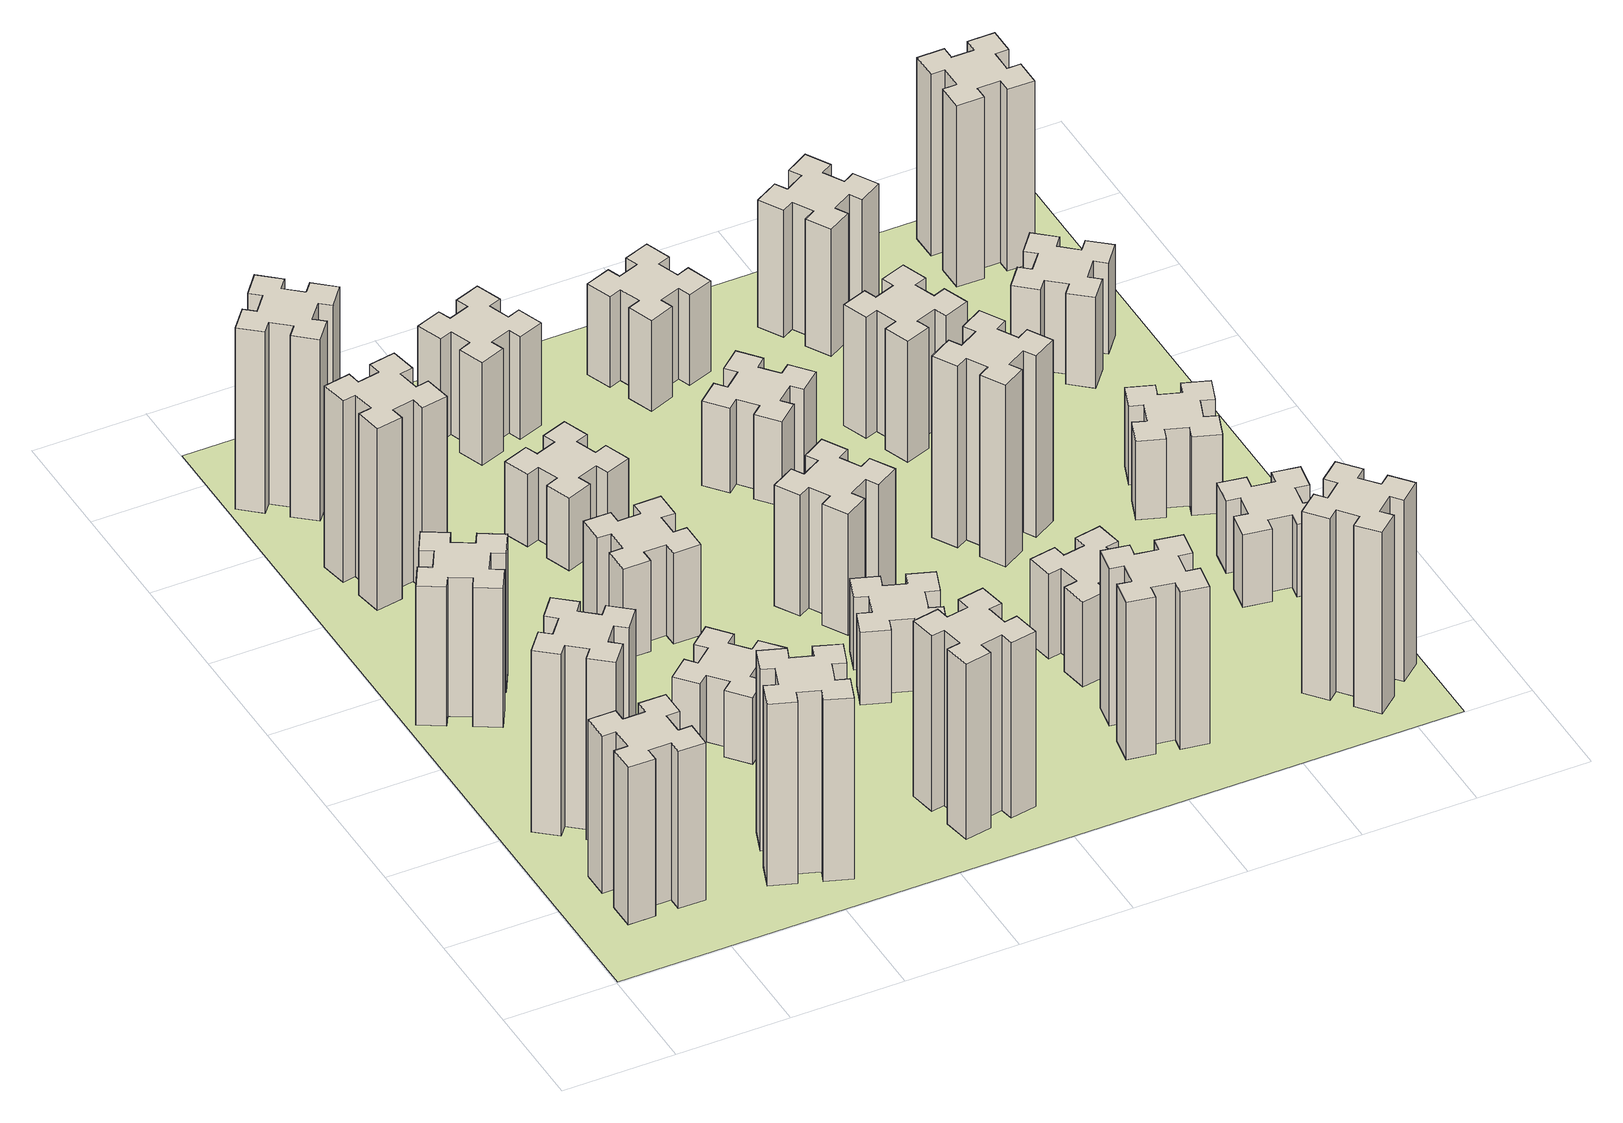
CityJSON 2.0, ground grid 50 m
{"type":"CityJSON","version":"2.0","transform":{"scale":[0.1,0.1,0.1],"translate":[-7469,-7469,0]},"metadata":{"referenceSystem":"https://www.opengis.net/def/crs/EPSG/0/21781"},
"CityObjects":{
"building1":{"type":"Building","attributes":{"class":"1000","function":"1000","usage":"1000","yearOfConstruction":2016,"roofType":"1000","measuredHeight":78,"storeysAboveGround":30,"storeysBelowGround":0},"geometry":[{"type":"Solid","lod":"1","boundaries":[[[[0,1,2,3,4,5,6,7,8,9,10,11,12,13,14,15,16,17,18,19]],[[17,16,20,21]],[[16,15,22,20]],[[15,14,23,22]],[[14,13,24,23]],[[13,12,25,24]],[[12,11,26,25]],[[11,10,27,26]],[[10,9,28,27]],[[9,8,29,28]],[[8,7,30,29]],[[7,6,31,30]],[[6,5,32,31]],[[5,4,33,32]],[[4,3,34,33]],[[3,2,35,34]],[[2,1,36,35]],[[1,0,37,36]],[[0,19,38,37]],[[19,18,39,38]],[[18,17,21,39]],[[24,25,26,27,28,29,30,31,32,33,34,35,36,37,38,39,21,20,22,23]]]]}]},
"building2":{"type":"Building","attributes":{"class":"1000","function":"1000","usage":"1000","yearOfConstruction":2016,"roofType":"1000","measuredHeight":90,"storeysAboveGround":30,"storeysBelowGround":0},"geometry":[{"type":"Solid","lod":"1","boundaries":[[[[40,41,42,43,44,45,46,47,48,49,50,51,52,53,54,55,56,57,58,59]],[[57,56,60,61]],[[56,55,62,60]],[[55,54,63,62]],[[54,53,64,63]],[[53,52,65,64]],[[52,51,66,65]],[[51,50,67,66]],[[50,49,68,67]],[[49,48,69,68]],[[48,47,70,69]],[[47,46,71,70]],[[46,45,72,71]],[[45,44,73,72]],[[44,43,74,73]],[[43,42,75,74]],[[42,41,76,75]],[[41,40,77,76]],[[40,59,78,77]],[[59,58,79,78]],[[58,57,61,79]],[[64,65,66,67,68,69,70,71,72,73,74,75,76,77,78,79,61,60,62,63]]]]}]},
"building3":{"type":"Building","attributes":{"class":"1000","function":"1000","usage":"1000","yearOfConstruction":2016,"roofType":"1000","measuredHeight":69,"storeysAboveGround":30,"storeysBelowGround":0},"geometry":[{"type":"Solid","lod":"1","boundaries":[[[[80,81,82,83,84,85,86,87,88,89,90,91,92,93,94,95,96,97,98,99]],[[97,96,100,101]],[[96,95,102,100]],[[95,94,103,102]],[[94,93,104,103]],[[93,92,105,104]],[[92,91,106,105]],[[91,90,107,106]],[[90,89,108,107]],[[89,88,109,108]],[[88,87,110,109]],[[87,86,111,110]],[[86,85,112,111]],[[85,84,113,112]],[[84,83,114,113]],[[83,82,115,114]],[[82,81,116,115]],[[81,80,117,116]],[[80,99,118,117]],[[99,98,119,118]],[[98,97,101,119]],[[104,105,106,107,108,109,110,111,112,113,114,115,116,117,118,119,101,100,102,103]]]]}]},
"building4":{"type":"Building","attributes":{"class":"1000","function":"1000","usage":"1000","yearOfConstruction":2016,"roofType":"1000","measuredHeight":90,"storeysAboveGround":30,"storeysBelowGround":0},"geometry":[{"type":"Solid","lod":"1","boundaries":[[[[120,121,122,123,124,125,126,127,128,129,130,131,132,133,134,135,136,137,138,139]],[[137,136,140,141]],[[136,135,142,140]],[[135,134,143,142]],[[134,133,144,143]],[[133,132,145,144]],[[132,131,146,145]],[[131,130,147,146]],[[130,129,148,147]],[[129,128,149,148]],[[128,127,150,149]],[[127,126,151,150]],[[126,125,152,151]],[[125,124,153,152]],[[124,123,154,153]],[[123,122,155,154]],[[122,121,156,155]],[[121,120,157,156]],[[120,139,158,157]],[[139,138,159,158]],[[138,137,141,159]],[[144,145,146,147,148,149,150,151,152,153,154,155,156,157,158,159,141,140,142,143]]]]}]},
"building5":{"type":"Building","attributes":{"class":"1000","function":"1000","usage":"1000","yearOfConstruction":2016,"roofType":"1000","measuredHeight":90,"storeysAboveGround":30,"storeysBelowGround":0},"geometry":[{"type":"Solid","lod":"1","boundaries":[[[[160,161,162,163,164,165,166,167,168,169,170,171,172,173,174,175,176,177,178,179]],[[177,176,180,181]],[[176,175,182,180]],[[175,174,183,182]],[[174,173,184,183]],[[173,172,185,184]],[[172,171,186,185]],[[171,170,187,186]],[[170,169,188,187]],[[169,168,189,188]],[[168,167,190,189]],[[167,166,191,190]],[[166,165,192,191]],[[165,164,193,192]],[[164,163,194,193]],[[163,162,195,194]],[[162,161,196,195]],[[161,160,197,196]],[[160,179,198,197]],[[179,178,199,198]],[[178,177,181,199]],[[184,185,186,187,188,189,190,191,192,193,194,195,196,197,198,199,181,180,182,183]]]]}]},
"building6":{"type":"Building","attributes":{"class":"1000","function":"1000","usage":"1000","yearOfConstruction":2016,"roofType":"1000","measuredHeight":90,"storeysAboveGround":30,"storeysBelowGround":0},"geometry":[{"type":"Solid","lod":"1","boundaries":[[[[200,201,202,203,204,205,206,207,208,209,210,211,212,213,214,215,216,217,218,219]],[[217,216,220,221]],[[216,215,222,220]],[[215,214,223,222]],[[214,213,224,223]],[[213,212,225,224]],[[212,211,226,225]],[[211,210,227,226]],[[210,209,228,227]],[[209,208,229,228]],[[208,207,230,229]],[[207,206,231,230]],[[206,205,232,231]],[[205,204,233,232]],[[204,203,234,233]],[[203,202,235,234]],[[202,201,236,235]],[[201,200,237,236]],[[200,219,238,237]],[[219,218,239,238]],[[218,217,221,239]],[[224,225,226,227,228,229,230,231,232,233,234,235,236,237,238,239,221,220,222,223]]]]}]},
"building7":{"type":"Building","attributes":{"class":"1000","function":"1000","usage":"1000","yearOfConstruction":2016,"roofType":"1000","measuredHeight":33,"storeysAboveGround":30,"storeysBelowGround":0},"geometry":[{"type":"Solid","lod":"1","boundaries":[[[[240,241,242,243,244,245,246,247,248,249,250,251,252,253,254,255,256,257,258,259]],[[257,256,260,261]],[[256,255,262,260]],[[255,254,263,262]],[[254,253,264,263]],[[253,252,265,264]],[[252,251,266,265]],[[251,250,267,266]],[[250,249,268,267]],[[249,248,269,268]],[[248,247,270,269]],[[247,246,271,270]],[[246,245,272,271]],[[245,244,273,272]],[[244,243,274,273]],[[243,242,275,274]],[[242,241,276,275]],[[241,240,277,276]],[[240,259,278,277]],[[259,258,279,278]],[[258,257,261,279]],[[264,265,266,267,268,269,270,271,272,273,274,275,276,277,278,279,261,260,262,263]]]]}]},
"building8":{"type":"Building","attributes":{"class":"1000","function":"1000","usage":"1000","yearOfConstruction":2016,"roofType":"1000","measuredHeight":45,"storeysAboveGround":30,"storeysBelowGround":0},"geometry":[{"type":"Solid","lod":"1","boundaries":[[[[280,281,282,283,284,285,286,287,288,289,290,291,292,293,294,295,296,297,298,299]],[[297,296,300,301]],[[296,295,302,300]],[[295,294,303,302]],[[294,293,304,303]],[[293,292,305,304]],[[292,291,306,305]],[[291,290,307,306]],[[290,289,308,307]],[[289,288,309,308]],[[288,287,310,309]],[[287,286,311,310]],[[286,285,312,311]],[[285,284,313,312]],[[284,283,314,313]],[[283,282,315,314]],[[282,281,316,315]],[[281,280,317,316]],[[280,299,318,317]],[[299,298,319,318]],[[298,297,301,319]],[[304,305,306,307,308,309,310,311,312,313,314,315,316,317,318,319,301,300,302,303]]]]}]},
"building9":{"type":"Building","attributes":{"class":"1000","function":"1000","usage":"1000","yearOfConstruction":2016,"roofType":"1000","measuredHeight":87,"storeysAboveGround":30,"storeysBelowGround":0},"geometry":[{"type":"Solid","lod":"1","boundaries":[[[[320,321,322,323,324,325,326,327,328,329,330,331,332,333,334,335,336,337,338,339]],[[337,336,340,341]],[[336,335,342,340]],[[335,334,343,342]],[[334,333,344,343]],[[333,332,345,344]],[[332,331,346,345]],[[331,330,347,346]],[[330,329,348,347]],[[329,328,349,348]],[[328,327,350,349]],[[327,326,351,350]],[[326,325,352,351]],[[325,324,353,352]],[[324,323,354,353]],[[323,322,355,354]],[[322,321,356,355]],[[321,320,357,356]],[[320,339,358,357]],[[339,338,359,358]],[[338,337,341,359]],[[344,345,346,347,348,349,350,351,352,353,354,355,356,357,358,359,341,340,342,343]]]]}]},
"building10":{"type":"Building","attributes":{"class":"1000","function":"1000","usage":"1000","yearOfConstruction":2016,"roofType":"1000","measuredHeight":36,"storeysAboveGround":30,"storeysBelowGround":0},"geometry":[{"type":"Solid","lod":"1","boundaries":[[[[360,361,362,363,364,365,366,367,368,369,370,371,372,373,374,375,376,377,378,379]],[[377,376,380,381]],[[376,375,382,380]],[[375,374,383,382]],[[374,373,384,383]],[[373,372,385,384]],[[372,371,386,385]],[[371,370,387,386]],[[370,369,388,387]],[[369,368,389,388]],[[368,367,390,389]],[[367,366,391,390]],[[366,365,392,391]],[[365,364,393,392]],[[364,363,394,393]],[[363,362,395,394]],[[362,361,396,395]],[[361,360,397,396]],[[360,379,398,397]],[[379,378,399,398]],[[378,377,381,399]],[[384,385,386,387,388,389,390,391,392,393,394,395,396,397,398,399,381,380,382,383]]]]}]},
"building11":{"type":"Building","attributes":{"class":"1000","function":"1000","usage":"1000","yearOfConstruction":2016,"roofType":"1000","measuredHeight":51,"storeysAboveGround":30,"storeysBelowGround":0},"geometry":[{"type":"Solid","lod":"1","boundaries":[[[[400,401,402,403,404,405,406,407,408,409,410,411,412,413,414,415,416,417,418,419]],[[417,416,420,421]],[[416,415,422,420]],[[415,414,423,422]],[[414,413,424,423]],[[413,412,425,424]],[[412,411,426,425]],[[411,410,427,426]],[[410,409,428,427]],[[409,408,429,428]],[[408,407,430,429]],[[407,406,431,430]],[[406,405,432,431]],[[405,404,433,432]],[[404,403,434,433]],[[403,402,435,434]],[[402,401,436,435]],[[401,400,437,436]],[[400,419,438,437]],[[419,418,439,438]],[[418,417,421,439]],[[424,425,426,427,428,429,430,431,432,433,434,435,436,437,438,439,421,420,422,423]]]]}]},
"building12":{"type":"Building","attributes":{"class":"1000","function":"1000","usage":"1000","yearOfConstruction":2016,"roofType":"1000","measuredHeight":36,"storeysAboveGround":30,"storeysBelowGround":0},"geometry":[{"type":"Solid","lod":"1","boundaries":[[[[440,441,442,443,444,445,446,447,448,449,450,451,452,453,454,455,456,457,458,459]],[[457,456,460,461]],[[456,455,462,460]],[[455,454,463,462]],[[454,453,464,463]],[[453,452,465,464]],[[452,451,466,465]],[[451,450,467,466]],[[450,449,468,467]],[[449,448,469,468]],[[448,447,470,469]],[[447,446,471,470]],[[446,445,472,471]],[[445,444,473,472]],[[444,443,474,473]],[[443,442,475,474]],[[442,441,476,475]],[[441,440,477,476]],[[440,459,478,477]],[[459,458,479,478]],[[458,457,461,479]],[[464,465,466,467,468,469,470,471,472,473,474,475,476,477,478,479,461,460,462,463]]]]}]},
"building13":{"type":"Building","attributes":{"class":"1000","function":"1000","usage":"1000","yearOfConstruction":2016,"roofType":"1000","measuredHeight":60,"storeysAboveGround":30,"storeysBelowGround":0},"geometry":[{"type":"Solid","lod":"1","boundaries":[[[[480,481,482,483,484,485,486,487,488,489,490,491,492,493,494,495,496,497,498,499]],[[497,496,500,501]],[[496,495,502,500]],[[495,494,503,502]],[[494,493,504,503]],[[493,492,505,504]],[[492,491,506,505]],[[491,490,507,506]],[[490,489,508,507]],[[489,488,509,508]],[[488,487,510,509]],[[487,486,511,510]],[[486,485,512,511]],[[485,484,513,512]],[[484,483,514,513]],[[483,482,515,514]],[[482,481,516,515]],[[481,480,517,516]],[[480,499,518,517]],[[499,498,519,518]],[[498,497,501,519]],[[504,505,506,507,508,509,510,511,512,513,514,515,516,517,518,519,501,500,502,503]]]]}]},
"building14":{"type":"Building","attributes":{"class":"1000","function":"1000","usage":"1000","yearOfConstruction":2016,"roofType":"1000","measuredHeight":42,"storeysAboveGround":30,"storeysBelowGround":0},"geometry":[{"type":"Solid","lod":"1","boundaries":[[[[520,521,522,523,524,525,526,527,528,529,530,531,532,533,534,535,536,537,538,539]],[[537,536,540,541]],[[536,535,542,540]],[[535,534,543,542]],[[534,533,544,543]],[[533,532,545,544]],[[532,531,546,545]],[[531,530,547,546]],[[530,529,548,547]],[[529,528,549,548]],[[528,527,550,549]],[[527,526,551,550]],[[526,525,552,551]],[[525,524,553,552]],[[524,523,554,553]],[[523,522,555,554]],[[522,521,556,555]],[[521,520,557,556]],[[520,539,558,557]],[[539,538,559,558]],[[538,537,541,559]],[[544,545,546,547,548,549,550,551,552,553,554,555,556,557,558,559,541,540,542,543]]]]}]},
"building15":{"type":"Building","attributes":{"class":"1000","function":"1000","usage":"1000","yearOfConstruction":2016,"roofType":"1000","measuredHeight":78,"storeysAboveGround":30,"storeysBelowGround":0},"geometry":[{"type":"Solid","lod":"1","boundaries":[[[[560,561,562,563,564,565,566,567,568,569,570,571,572,573,574,575,576,577,578,579]],[[577,576,580,581]],[[576,575,582,580]],[[575,574,583,582]],[[574,573,584,583]],[[573,572,585,584]],[[572,571,586,585]],[[571,570,587,586]],[[570,569,588,587]],[[569,568,589,588]],[[568,567,590,589]],[[567,566,591,590]],[[566,565,592,591]],[[565,564,593,592]],[[564,563,594,593]],[[563,562,595,594]],[[562,561,596,595]],[[561,560,597,596]],[[560,579,598,597]],[[579,578,599,598]],[[578,577,581,599]],[[584,585,586,587,588,589,590,591,592,593,594,595,596,597,598,599,581,580,582,583]]]]}]},
"building16":{"type":"Building","attributes":{"class":"1000","function":"1000","usage":"1000","yearOfConstruction":2016,"roofType":"1000","measuredHeight":45,"storeysAboveGround":30,"storeysBelowGround":0},"geometry":[{"type":"Solid","lod":"1","boundaries":[[[[600,601,602,603,604,605,606,607,608,609,610,611,612,613,614,615,616,617,618,619]],[[617,616,620,621]],[[616,615,622,620]],[[615,614,623,622]],[[614,613,624,623]],[[613,612,625,624]],[[612,611,626,625]],[[611,610,627,626]],[[610,609,628,627]],[[609,608,629,628]],[[608,607,630,629]],[[607,606,631,630]],[[606,605,632,631]],[[605,604,633,632]],[[604,603,634,633]],[[603,602,635,634]],[[602,601,636,635]],[[601,600,637,636]],[[600,619,638,637]],[[619,618,639,638]],[[618,617,621,639]],[[624,625,626,627,628,629,630,631,632,633,634,635,636,637,638,639,621,620,622,623]]]]}]},
"building17":{"type":"Building","attributes":{"class":"1000","function":"1000","usage":"1000","yearOfConstruction":2016,"roofType":"1000","measuredHeight":42,"storeysAboveGround":30,"storeysBelowGround":0},"geometry":[{"type":"Solid","lod":"1","boundaries":[[[[640,641,642,643,644,645,646,647,648,649,650,651,652,653,654,655,656,657,658,659]],[[657,656,660,661]],[[656,655,662,660]],[[655,654,663,662]],[[654,653,664,663]],[[653,652,665,664]],[[652,651,666,665]],[[651,650,667,666]],[[650,649,668,667]],[[649,648,669,668]],[[648,647,670,669]],[[647,646,671,670]],[[646,645,672,671]],[[645,644,673,672]],[[644,643,674,673]],[[643,642,675,674]],[[642,641,676,675]],[[641,640,677,676]],[[640,659,678,677]],[[659,658,679,678]],[[658,657,661,679]],[[664,665,666,667,668,669,670,671,672,673,674,675,676,677,678,679,661,660,662,663]]]]}]},
"building18":{"type":"Building","attributes":{"class":"1000","function":"1000","usage":"1000","yearOfConstruction":2016,"roofType":"1000","measuredHeight":90,"storeysAboveGround":30,"storeysBelowGround":0},"geometry":[{"type":"Solid","lod":"1","boundaries":[[[[680,681,682,683,684,685,686,687,688,689,690,691,692,693,694,695,696,697,698,699]],[[697,696,700,701]],[[696,695,702,700]],[[695,694,703,702]],[[694,693,704,703]],[[693,692,705,704]],[[692,691,706,705]],[[691,690,707,706]],[[690,689,708,707]],[[689,688,709,708]],[[688,687,710,709]],[[687,686,711,710]],[[686,685,712,711]],[[685,684,713,712]],[[684,683,714,713]],[[683,682,715,714]],[[682,681,716,715]],[[681,680,717,716]],[[680,699,718,717]],[[699,698,719,718]],[[698,697,701,719]],[[704,705,706,707,708,709,710,711,712,713,714,715,716,717,718,719,701,700,702,703]]]]}]},
"building19":{"type":"Building","attributes":{"class":"1000","function":"1000","usage":"1000","yearOfConstruction":2016,"roofType":"1000","measuredHeight":60,"storeysAboveGround":30,"storeysBelowGround":0},"geometry":[{"type":"Solid","lod":"1","boundaries":[[[[720,721,722,723,724,725,726,727,728,729,730,731,732,733,734,735,736,737,738,739]],[[737,736,740,741]],[[736,735,742,740]],[[735,734,743,742]],[[734,733,744,743]],[[733,732,745,744]],[[732,731,746,745]],[[731,730,747,746]],[[730,729,748,747]],[[729,728,749,748]],[[728,727,750,749]],[[727,726,751,750]],[[726,725,752,751]],[[725,724,753,752]],[[724,723,754,753]],[[723,722,755,754]],[[722,721,756,755]],[[721,720,757,756]],[[720,739,758,757]],[[739,738,759,758]],[[738,737,741,759]],[[744,745,746,747,748,749,750,751,752,753,754,755,756,757,758,759,741,740,742,743]]]]}]},
"building20":{"type":"Building","attributes":{"class":"1000","function":"1000","usage":"1000","yearOfConstruction":2016,"roofType":"1000","measuredHeight":90,"storeysAboveGround":30,"storeysBelowGround":0},"geometry":[{"type":"Solid","lod":"1","boundaries":[[[[760,761,762,763,764,765,766,767,768,769,770,771,772,773,774,775,776,777,778,779]],[[777,776,780,781]],[[776,775,782,780]],[[775,774,783,782]],[[774,773,784,783]],[[773,772,785,784]],[[772,771,786,785]],[[771,770,787,786]],[[770,769,788,787]],[[769,768,789,788]],[[768,767,790,789]],[[767,766,791,790]],[[766,765,792,791]],[[765,764,793,792]],[[764,763,794,793]],[[763,762,795,794]],[[762,761,796,795]],[[761,760,797,796]],[[760,779,798,797]],[[779,778,799,798]],[[778,777,781,799]],[[784,785,786,787,788,789,790,791,792,793,794,795,796,797,798,799,781,780,782,783]]]]}]},
"building21":{"type":"Building","attributes":{"class":"1000","function":"1000","usage":"1000","yearOfConstruction":2016,"roofType":"1000","measuredHeight":63,"storeysAboveGround":30,"storeysBelowGround":0},"geometry":[{"type":"Solid","lod":"1","boundaries":[[[[800,801,802,803,804,805,806,807,808,809,810,811,812,813,814,815,816,817,818,819]],[[817,816,820,821]],[[816,815,822,820]],[[815,814,823,822]],[[814,813,824,823]],[[813,812,825,824]],[[812,811,826,825]],[[811,810,827,826]],[[810,809,828,827]],[[809,808,829,828]],[[808,807,830,829]],[[807,806,831,830]],[[806,805,832,831]],[[805,804,833,832]],[[804,803,834,833]],[[803,802,835,834]],[[802,801,836,835]],[[801,800,837,836]],[[800,819,838,837]],[[819,818,839,838]],[[818,817,821,839]],[[824,825,826,827,828,829,830,831,832,833,834,835,836,837,838,839,821,820,822,823]]]]}]},
"building22":{"type":"Building","attributes":{"class":"1000","function":"1000","usage":"1000","yearOfConstruction":2016,"roofType":"1000","measuredHeight":36,"storeysAboveGround":30,"storeysBelowGround":0},"geometry":[{"type":"Solid","lod":"1","boundaries":[[[[840,841,842,843,844,845,846,847,848,849,850,851,852,853,854,855,856,857,858,859]],[[857,856,860,861]],[[856,855,862,860]],[[855,854,863,862]],[[854,853,864,863]],[[853,852,865,864]],[[852,851,866,865]],[[851,850,867,866]],[[850,849,868,867]],[[849,848,869,868]],[[848,847,870,869]],[[847,846,871,870]],[[846,845,872,871]],[[845,844,873,872]],[[844,843,874,873]],[[843,842,875,874]],[[842,841,876,875]],[[841,840,877,876]],[[840,859,878,877]],[[859,858,879,878]],[[858,857,861,879]],[[864,865,866,867,868,869,870,871,872,873,874,875,876,877,878,879,861,860,862,863]]]]}]},
"building23":{"type":"Building","attributes":{"class":"1000","function":"1000","usage":"1000","yearOfConstruction":2016,"roofType":"1000","measuredHeight":39,"storeysAboveGround":30,"storeysBelowGround":0},"geometry":[{"type":"Solid","lod":"1","boundaries":[[[[880,881,882,883,884,885,886,887,888,889,890,891,892,893,894,895,896,897,898,899]],[[897,896,900,901]],[[896,895,902,900]],[[895,894,903,902]],[[894,893,904,903]],[[893,892,905,904]],[[892,891,906,905]],[[891,890,907,906]],[[890,889,908,907]],[[889,888,909,908]],[[888,887,910,909]],[[887,886,911,910]],[[886,885,912,911]],[[885,884,913,912]],[[884,883,914,913]],[[883,882,915,914]],[[882,881,916,915]],[[881,880,917,916]],[[880,899,918,917]],[[899,898,919,918]],[[898,897,901,919]],[[904,905,906,907,908,909,910,911,912,913,914,915,916,917,918,919,901,900,902,903]]]]}]},
"building24":{"type":"Building","attributes":{"class":"1000","function":"1000","usage":"1000","yearOfConstruction":2016,"roofType":"1000","measuredHeight":45,"storeysAboveGround":30,"storeysBelowGround":0},"geometry":[{"type":"Solid","lod":"1","boundaries":[[[[920,921,922,923,924,925,926,927,928,929,930,931,932,933,934,935,936,937,938,939]],[[937,936,940,941]],[[936,935,942,940]],[[935,934,943,942]],[[934,933,944,943]],[[933,932,945,944]],[[932,931,946,945]],[[931,930,947,946]],[[930,929,948,947]],[[929,928,949,948]],[[928,927,950,949]],[[927,926,951,950]],[[926,925,952,951]],[[925,924,953,952]],[[924,923,954,953]],[[923,922,955,954]],[[922,921,956,955]],[[921,920,957,956]],[[920,939,958,957]],[[939,938,959,958]],[[938,937,941,959]],[[944,945,946,947,948,949,950,951,952,953,954,955,956,957,958,959,941,940,942,943]]]]}]},
"building25":{"type":"Building","attributes":{"class":"1000","function":"1000","usage":"1000","yearOfConstruction":2016,"roofType":"1000","measuredHeight":90,"storeysAboveGround":30,"storeysBelowGround":0},"geometry":[{"type":"Solid","lod":"1","boundaries":[[[[960,961,962,963,964,965,966,967,968,969,970,971,972,973,974,975,976,977,978,979]],[[977,976,980,981]],[[976,975,982,980]],[[975,974,983,982]],[[974,973,984,983]],[[973,972,985,984]],[[972,971,986,985]],[[971,970,987,986]],[[970,969,988,987]],[[969,968,989,988]],[[968,967,990,989]],[[967,966,991,990]],[[966,965,992,991]],[[965,964,993,992]],[[964,963,994,993]],[[963,962,995,994]],[[962,961,996,995]],[[961,960,997,996]],[[960,979,998,997]],[[979,978,999,998]],[[978,977,981,999]],[[984,985,986,987,988,989,990,991,992,993,994,995,996,997,998,999,981,980,982,983]]]]}]},
"landuse1":{"type":"LandUse","attributes":{"name":"plot1","function":"1010"},"geometry":[{"type":"MultiSurface","lod":"1","boundaries":[[[1000,1001,1002,1003]]]}]}
},
"vertices":[
[265,525,0],[265,425,0],[205,425,0],[205,305,0],[325,305,0],[325,365,0],[425,365,0],[425,305,0],[545,305,0],[545,425,0],[485,425,0],[485,525,0],[545,525,0],[545,645,0],[425,645,0],[425,585,0],[325,585,0],[325,645,0],[205,645,0],[205,525,0],[325,585,780],[325,645,780],[425,585,780],[425,645,780],[545,645,780],[545,525,780],[485,525,780],[485,425,780],[545,425,780],[545,305,780],[425,305,780],[425,365,780],[325,365,780],[325,305,780],[205,305,780],[205,425,780],[265,425,780],[265,525,780],[205,525,780],[205,645,780],
[484,1067,0],[408,1132,0],[446,1178,0],[354,1255,0],[277,1163,0],[323,1124,0],[259,1048,0],[213,1086,0],[136,994,0],[228,917,0],[266,963,0],[343,899,0],[304,853,0],[396,776,0],[473,868,0],[427,906,0],[492,983,0],[538,944,0],[615,1036,0],[523,1113,0],[492,983,900],[538,944,900],[427,906,900],[473,868,900],[396,776,900],[304,853,900],[343,899,900],[266,963,900],[228,917,900],[136,994,900],[213,1086,900],[259,1048,900],[323,1124,900],[277,1163,900],[354,1255,900],[446,1178,900],[408,1132,900],[484,1067,900],[523,1113,900],[615,1036,900],
[374,1926,0],[287,1976,0],[317,2028,0],[213,2088,0],[153,1984,0],[205,1954,0],[155,1867,0],[103,1897,0],[43,1793,0],[147,1733,0],[177,1785,0],[264,1735,0],[234,1683,0],[338,1623,0],[398,1727,0],[346,1757,0],[396,1844,0],[448,1814,0],[508,1918,0],[404,1978,0],[396,1844,690],[448,1814,690],[346,1757,690],[398,1727,690],[338,1623,690],[234,1683,690],[264,1735,690],[177,1785,690],[147,1733,690],[43,1793,690],[103,1897,690],[155,1867,690],[205,1954,690],[153,1984,690],[213,2088,690],[317,2028,690],[287,1976,690],[374,1926,690],[404,1978,690],[508,1918,690],
[929,460,0],[895,366,0],[839,387,0],[797,274,0],[910,233,0],[931,289,0],[1025,255,0],[1004,199,0],[1117,157,0],[1158,270,0],[1102,291,0],[1136,385,0],[1192,364,0],[1233,477,0],[1120,518,0],[1100,462,0],[1006,496,0],[1027,552,0],[914,593,0],[873,480,0],[1006,496,900],[1027,552,900],[1100,462,900],[1120,518,900],[1233,477,900],[1192,364,900],[1136,385,900],[1102,291,900],[1158,270,900],[1117,157,900],[1004,199,900],[1025,255,900],[931,289,900],[910,233,900],[797,274,900],[839,387,900],[895,366,900],[929,460,900],[873,480,900],[914,593,900],
[405,2812,0],[307,2795,0],[297,2854,0],[178,2833,0],[199,2715,0],[258,2725,0],[276,2627,0],[217,2617,0],[237,2498,0],[356,2519,0],[345,2578,0],[444,2596,0],[454,2537,0],[572,2557,0],[551,2676,0],[492,2665,0],[475,2764,0],[534,2774,0],[513,2892,0],[395,2871,0],[475,2764,900],[534,2774,900],[492,2665,900],[551,2676,900],[572,2557,900],[454,2537,900],[444,2596,900],[345,2578,900],[356,2519,900],[237,2498,900],[217,2617,900],[276,2627,900],[258,2725,900],[199,2715,900],[178,2833,900],[297,2854,900],[307,2795,900],[405,2812,900],[395,2871,900],[513,2892,900],
[384,3387,0],[308,3452,0],[346,3498,0],[254,3575,0],[177,3483,0],[223,3444,0],[159,3368,0],[113,3406,0],[36,3314,0],[128,3237,0],[166,3283,0],[243,3219,0],[204,3173,0],[296,3096,0],[373,3188,0],[327,3226,0],[392,3303,0],[438,3264,0],[515,3356,0],[423,3433,0],[392,3303,900],[438,3264,900],[327,3226,900],[373,3188,900],[296,3096,900],[204,3173,900],[243,3219,900],[166,3283,900],[128,3237,900],[36,3314,900],[113,3406,900],[159,3368,900],[223,3444,900],[177,3483,900],[254,3575,900],[346,3498,900],[308,3452,900],[384,3387,900],[423,3433,900],[515,3356,900],
[1083,1332,0],[1006,1267,0],[968,1313,0],[876,1236,0],[953,1144,0],[999,1183,0],[1063,1106,0],[1017,1068,0],[1094,976,0],[1186,1053,0],[1148,1099,0],[1224,1163,0],[1263,1117,0],[1355,1194,0],[1278,1286,0],[1232,1248,0],[1167,1324,0],[1213,1363,0],[1136,1455,0],[1044,1378,0],[1167,1324,330],[1213,1363,330],[1232,1248,330],[1278,1286,330],[1355,1194,330],[1263,1117,330],[1224,1163,330],[1148,1099,330],[1186,1053,330],[1094,976,330],[1017,1068,330],[1063,1106,330],[999,1183,330],[953,1144,330],[876,1236,330],[968,1313,330],[1006,1267,330],[1083,1332,330],[1044,1378,330],[1136,1455,330],
[1165,2065,0],[1065,2065,0],[1065,2125,0],[945,2125,0],[945,2005,0],[1005,2005,0],[1005,1905,0],[945,1905,0],[945,1785,0],[1065,1785,0],[1065,1845,0],[1165,1845,0],[1165,1785,0],[1285,1785,0],[1285,1905,0],[1225,1905,0],[1225,2005,0],[1285,2005,0],[1285,2125,0],[1165,2125,0],[1225,2005,450],[1285,2005,450],[1225,1905,450],[1285,1905,450],[1285,1785,450],[1165,1785,450],[1165,1845,450],[1065,1845,450],[1065,1785,450],[945,1785,450],[945,1905,450],[1005,1905,450],[1005,2005,450],[945,2005,450],[945,2125,450],[1065,2125,450],[1065,2065,450],[1165,2065,450],[1165,2125,450],[1285,2125,450],
[1785,492,0],[1687,475,0],[1677,534,0],[1558,513,0],[1579,395,0],[1638,405,0],[1656,307,0],[1597,297,0],[1617,178,0],[1736,199,0],[1725,258,0],[1824,276,0],[1834,217,0],[1952,237,0],[1931,356,0],[1872,345,0],[1855,444,0],[1914,454,0],[1893,572,0],[1775,551,0],[1855,444,870],[1914,454,870],[1872,345,870],[1931,356,870],[1952,237,870],[1834,217,870],[1824,276,870],[1725,258,870],[1736,199,870],[1617,178,870],[1597,297,870],[1656,307,870],[1638,405,870],[1579,395,870],[1558,513,870],[1677,534,870],[1687,475,870],[1785,492,870],[1775,551,870],[1893,572,870],
[1106,2475,0],[1200,2509,0],[1220,2453,0],[1333,2494,0],[1292,2607,0],[1236,2586,0],[1202,2680,0],[1258,2700,0],[1217,2813,0],[1104,2772,0],[1125,2716,0],[1031,2682,0],[1010,2738,0],[897,2697,0],[939,2584,0],[995,2605,0],[1029,2511,0],[973,2490,0],[1014,2377,0],[1127,2419,0],[1029,2511,360],[973,2490,360],[995,2605,360],[939,2584,360],[897,2697,360],[1010,2738,360],[1031,2682,360],[1125,2716,360],[1104,2772,360],[1217,2813,360],[1258,2700,360],[1202,2680,360],[1236,2586,360],[1292,2607,360],[1333,2494,360],[1220,2453,360],[1200,2509,360],[1106,2475,360],[1127,2419,360],[1014,2377,360],
[1125,3456,0],[1031,3422,0],[1010,3478,0],[897,3437,0],[939,3324,0],[995,3345,0],[1029,3251,0],[973,3230,0],[1014,3117,0],[1127,3159,0],[1106,3215,0],[1200,3249,0],[1220,3193,0],[1333,3234,0],[1292,3347,0],[1236,3326,0],[1202,3420,0],[1258,3440,0],[1217,3553,0],[1104,3512,0],[1202,3420,510],[1258,3440,510],[1236,3326,510],[1292,3347,510],[1333,3234,510],[1220,3193,510],[1200,3249,510],[1106,3215,510],[1127,3159,510],[1014,3117,510],[973,3230,510],[1029,3251,510],[995,3345,510],[939,3324,510],[897,3437,510],[1010,3478,510],[1031,3422,510],[1125,3456,510],[1104,3512,510],[1217,3553,510],
[1771,1129,0],[1865,1095,0],[1844,1039,0],[1957,997,0],[1998,1110,0],[1942,1131,0],[1976,1225,0],[2032,1204,0],[2073,1317,0],[1960,1358,0],[1940,1302,0],[1846,1336,0],[1867,1392,0],[1754,1433,0],[1713,1320,0],[1769,1300,0],[1735,1206,0],[1679,1227,0],[1637,1114,0],[1750,1073,0],[1735,1206,360],[1679,1227,360],[1769,1300,360],[1713,1320,360],[1754,1433,360],[1867,1392,360],[1846,1336,360],[1940,1302,360],[1960,1358,360],[2073,1317,360],[2032,1204,360],[1976,1225,360],[1942,1131,360],[1998,1110,360],[1957,997,360],[1844,1039,360],[1865,1095,360],[1771,1129,360],[1750,1073,360],[1637,1114,360],
[1976,1767,0],[1926,1854,0],[1978,1884,0],[1918,1988,0],[1814,1928,0],[1844,1876,0],[1757,1826,0],[1727,1878,0],[1623,1818,0],[1683,1714,0],[1735,1744,0],[1785,1657,0],[1733,1627,0],[1793,1523,0],[1897,1583,0],[1867,1635,0],[1954,1685,0],[1984,1633,0],[2088,1693,0],[2028,1797,0],[1954,1685,600],[1984,1633,600],[1867,1635,600],[1897,1583,600],[1793,1523,600],[1733,1627,600],[1785,1657,600],[1735,1744,600],[1683,1714,600],[1623,1818,600],[1727,1878,600],[1757,1826,600],[1844,1876,600],[1814,1928,600],[1918,1988,600],[1978,1884,600],[1926,1854,600],[1976,1767,600],[2028,1797,600],[2088,1693,600],
[1988,2479,0],[2064,2543,0],[2103,2497,0],[2195,2574,0],[2118,2666,0],[2072,2628,0],[2007,2704,0],[2053,2743,0],[1976,2835,0],[1884,2758,0],[1923,2712,0],[1846,2647,0],[1808,2693,0],[1716,2616,0],[1793,2524,0],[1839,2563,0],[1903,2486,0],[1857,2448,0],[1934,2356,0],[2026,2433,0],[1903,2486,420],[1857,2448,420],[1839,2563,420],[1793,2524,420],[1716,2616,420],[1808,2693,420],[1846,2647,420],[1923,2712,420],[1884,2758,420],[1976,2835,420],[2053,2743,420],[2007,2704,420],[2072,2628,420],[2118,2666,420],[2195,2574,420],[2103,2497,420],[2064,2543,420],[1988,2479,420],[2026,2433,420],[1934,2356,420],
[2496,544,0],[2478,445,0],[2419,456,0],[2398,337,0],[2517,317,0],[2527,376,0],[2625,358,0],[2615,299,0],[2733,278,0],[2754,397,0],[2695,407,0],[2712,505,0],[2771,495,0],[2792,613,0],[2674,634,0],[2664,575,0],[2565,592,0],[2576,651,0],[2457,672,0],[2437,554,0],[2565,592,780],[2576,651,780],[2664,575,780],[2674,634,780],[2792,613,780],[2771,495,780],[2712,505,780],[2695,407,780],[2754,397,780],[2733,278,780],[2615,299,780],[2625,358,780],[2527,376,780],[2517,317,780],[2398,337,780],[2419,456,780],[2478,445,780],[2496,544,780],[2437,554,780],[2457,672,780],
[1865,3456,0],[1771,3422,0],[1750,3478,0],[1637,3437,0],[1679,3324,0],[1735,3345,0],[1769,3251,0],[1713,3230,0],[1754,3117,0],[1867,3159,0],[1846,3215,0],[1940,3249,0],[1960,3193,0],[2073,3234,0],[2032,3347,0],[1976,3326,0],[1942,3420,0],[1998,3440,0],[1957,3553,0],[1844,3512,0],[1942,3420,450],[1998,3440,450],[1976,3326,450],[2032,3347,450],[2073,3234,450],[1960,3193,450],[1940,3249,450],[1846,3215,450],[1867,3159,450],[1754,3117,450],[1713,3230,450],[1769,3251,450],[1735,3345,450],[1679,3324,450],[1637,3437,450],[1750,3478,450],[1771,3422,450],[1865,3456,450],[1844,3512,450],[1957,3553,450],
[2625,1132,0],[2527,1115,0],[2517,1174,0],[2398,1153,0],[2419,1035,0],[2478,1045,0],[2496,947,0],[2437,937,0],[2457,818,0],[2576,839,0],[2565,898,0],[2664,916,0],[2674,857,0],[2792,877,0],[2771,996,0],[2712,985,0],[2695,1084,0],[2754,1094,0],[2733,1212,0],[2615,1191,0],[2695,1084,420],[2754,1094,420],[2712,985,420],[2771,996,420],[2792,877,420],[2674,857,420],[2664,916,420],[2565,898,420],[2576,839,420],[2457,818,420],[2437,937,420],[2496,947,420],[2478,1045,420],[2419,1035,420],[2398,1153,420],[2517,1174,420],[2527,1115,420],[2625,1132,420],[2615,1191,420],[2733,1212,420],
[2716,1867,0],[2666,1954,0],[2718,1984,0],[2658,2088,0],[2554,2028,0],[2584,1976,0],[2497,1926,0],[2467,1978,0],[2363,1918,0],[2423,1814,0],[2475,1844,0],[2525,1757,0],[2473,1727,0],[2533,1623,0],[2637,1683,0],[2607,1735,0],[2694,1785,0],[2724,1733,0],[2828,1793,0],[2768,1897,0],[2694,1785,900],[2724,1733,900],[2607,1735,900],[2637,1683,900],[2533,1623,900],[2473,1727,900],[2525,1757,900],[2475,1844,900],[2423,1814,900],[2363,1918,900],[2467,1978,900],[2497,1926,900],[2584,1976,900],[2554,2028,900],[2658,2088,900],[2718,1984,900],[2666,1954,900],[2716,1867,900],[2768,1897,900],[2828,1793,900],
[2586,2475,0],[2680,2509,0],[2700,2453,0],[2813,2494,0],[2772,2607,0],[2716,2586,0],[2682,2680,0],[2738,2700,0],[2697,2813,0],[2584,2772,0],[2605,2716,0],[2511,2682,0],[2490,2738,0],[2377,2697,0],[2419,2584,0],[2475,2605,0],[2509,2511,0],[2453,2490,0],[2494,2377,0],[2607,2419,0],[2509,2511,600],[2453,2490,600],[2475,2605,600],[2419,2584,600],[2377,2697,600],[2490,2738,600],[2511,2682,600],[2605,2716,600],[2584,2772,600],[2697,2813,600],[2738,2700,600],[2682,2680,600],[2716,2586,600],[2772,2607,600],[2813,2494,600],[2700,2453,600],[2680,2509,600],[2586,2475,600],[2607,2419,600],[2494,2377,600],
[3468,259,0],[3544,323,0],[3583,277,0],[3675,354,0],[3598,446,0],[3552,408,0],[3487,484,0],[3533,523,0],[3456,615,0],[3364,538,0],[3403,492,0],[3326,427,0],[3288,473,0],[3196,396,0],[3273,304,0],[3319,343,0],[3383,266,0],[3337,228,0],[3414,136,0],[3506,213,0],[3383,266,900],[3337,228,900],[3319,343,900],[3273,304,900],[3196,396,900],[3288,473,900],[3326,427,900],[3403,492,900],[3364,538,900],[3456,615,900],[3533,523,900],[3487,484,900],[3552,408,900],[3598,446,900],[3675,354,900],[3583,277,900],[3544,323,900],[3468,259,900],[3506,213,900],[3414,136,900],
[2716,3347,0],[2666,3434,0],[2718,3464,0],[2658,3568,0],[2554,3508,0],[2584,3456,0],[2497,3406,0],[2467,3458,0],[2363,3398,0],[2423,3294,0],[2475,3324,0],[2525,3237,0],[2473,3207,0],[2533,3103,0],[2637,3163,0],[2607,3215,0],[2694,3265,0],[2724,3213,0],[2828,3273,0],[2768,3377,0],[2694,3265,630],[2724,3213,630],[2607,3215,630],[2637,3163,630],[2533,3103,630],[2473,3207,630],[2525,3237,630],[2475,3324,630],[2423,3294,630],[2363,3398,630],[2467,3458,630],[2497,3406,630],[2584,3456,630],[2554,3508,630],[2658,3568,630],[2718,3464,630],[2666,3434,630],[2716,3347,630],[2768,3377,630],[2828,3273,630],
[3367,1016,0],[3465,998,0],[3455,939,0],[3573,918,0],[3594,1037,0],[3535,1047,0],[3552,1145,0],[3611,1135,0],[3632,1253,0],[3514,1274,0],[3504,1215,0],[3405,1232,0],[3416,1291,0],[3297,1312,0],[3277,1194,0],[3336,1184,0],[3318,1085,0],[3259,1096,0],[3238,977,0],[3357,957,0],[3318,1085,360],[3259,1096,360],[3336,1184,360],[3277,1194,360],[3297,1312,360],[3416,1291,360],[3405,1232,360],[3504,1215,360],[3514,1274,360],[3632,1253,360],[3611,1135,360],[3552,1145,360],[3535,1047,360],[3594,1037,360],[3573,918,360],[3455,939,360],[3465,998,360],[3367,1016,360],[3357,957,360],[3238,977,360],
[3249,1840,0],[3215,1746,0],[3159,1767,0],[3117,1654,0],[3230,1613,0],[3251,1669,0],[3345,1635,0],[3324,1579,0],[3437,1537,0],[3478,1650,0],[3422,1671,0],[3456,1765,0],[3512,1744,0],[3553,1857,0],[3440,1898,0],[3420,1842,0],[3326,1876,0],[3347,1932,0],[3234,1973,0],[3193,1860,0],[3326,1876,390],[3347,1932,390],[3420,1842,390],[3440,1898,390],[3553,1857,390],[3512,1744,390],[3456,1765,390],[3422,1671,390],[3478,1650,390],[3437,1537,390],[3324,1579,390],[3345,1635,390],[3251,1669,390],[3230,1613,390],[3117,1654,390],[3159,1767,390],[3215,1746,390],[3249,1840,390],[3193,1860,390],[3234,1973,390],
[3444,2747,0],[3368,2812,0],[3406,2858,0],[3314,2935,0],[3237,2843,0],[3283,2804,0],[3219,2728,0],[3173,2766,0],[3096,2674,0],[3188,2597,0],[3226,2643,0],[3303,2579,0],[3264,2533,0],[3356,2456,0],[3433,2548,0],[3387,2586,0],[3452,2663,0],[3498,2624,0],[3575,2716,0],[3483,2793,0],[3452,2663,450],[3498,2624,450],[3387,2586,450],[3433,2548,450],[3356,2456,450],[3264,2533,450],[3303,2579,450],[3226,2643,450],[3188,2597,450],[3096,2674,450],[3173,2766,450],[3219,2728,450],[3283,2804,450],[3237,2843,450],[3314,2935,450],[3406,2858,450],[3368,2812,450],[3444,2747,450],[3483,2793,450],[3575,2716,450],
[3285,3325,0],[3385,3325,0],[3385,3265,0],[3505,3265,0],[3505,3385,0],[3445,3385,0],[3445,3485,0],[3505,3485,0],[3505,3605,0],[3385,3605,0],[3385,3545,0],[3285,3545,0],[3285,3605,0],[3165,3605,0],[3165,3485,0],[3225,3485,0],[3225,3385,0],[3165,3385,0],[3165,3265,0],[3285,3265,0],[3225,3385,900],[3165,3385,900],[3225,3485,900],[3165,3485,900],[3165,3605,900],[3285,3605,900],[3285,3545,900],[3385,3545,900],[3385,3605,900],[3505,3605,900],[3505,3485,900],[3445,3485,900],[3445,3385,900],[3505,3385,900],[3505,3265,900],[3385,3265,900],[3385,3325,900],[3285,3325,900],[3285,3265,900],[3165,3265,900],
[5,3705,0],[3705,3705,0],[3705,5,0],[5,5,0]
]}
